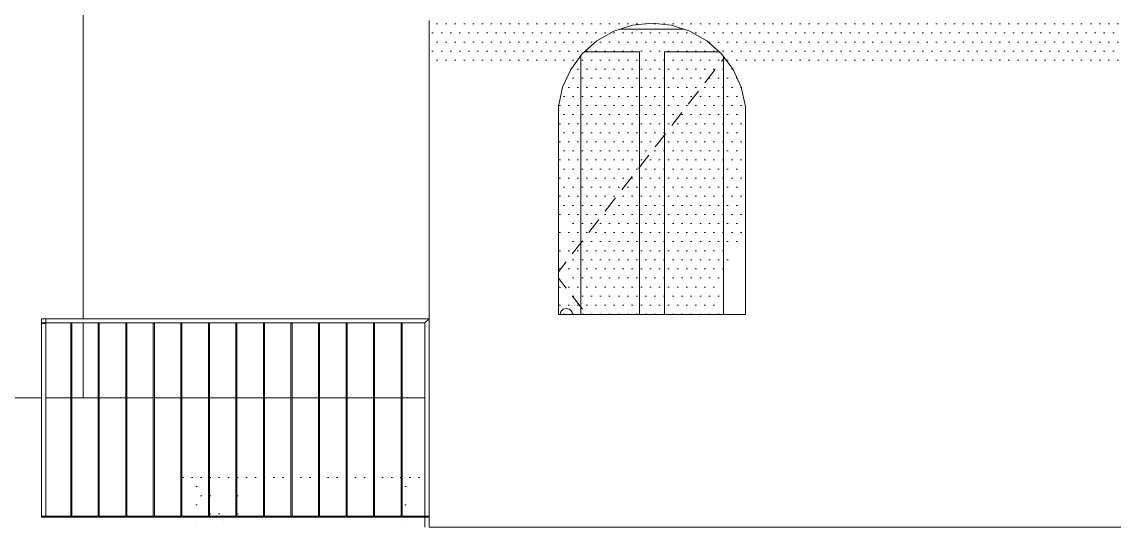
# Model space of a CAD drawing. Header units: metres. Extents: x -111189 to -108577, y -72951 to -72647.
# Drawn here: x -108754.95 to -108749.71, y -72941.96 to -72939.56 of the extents above; entities that cross this region are included whole.
import ezdxf

# ---------------------------------------------------------------- set-up
doc = ezdxf.new("R2010")
doc.units = ezdxf.units.M
doc.header["$MEASUREMENT"] = 0
for name, color, linetype in [('05 - PAREDES..35', 7, 'Continuous'), ('06 - ESCADAS _ GUARDAS', 7, 'Continuous'), ('06 - FORRA', 7, 'Continuous')]:
    doc.layers.add(name, color=color, linetype=linetype)
pattern_1 = [(360, (-108919.279413, -72941.96242), (0.021783658, 0.043567315), [0, -0.043567315])]

# ---------------------------------------------------------------- blocks, each defined once
blk = doc.blocks.new('Corte Elem_2104_1', base_point=(-108919.2794, -72941.9624))
at = {"layer": '05 - PAREDES..35', "linetype": 'Continuous', "lineweight": 13}
h = blk.add_hatch(dxfattribs=at)
h.set_pattern_fill('DOTS_0001', color=251, style=0, pattern_type=2)
h.set_pattern_definition(pattern_1)
h.paths.add_polyline_path([(-108754.6544, -72938.9624), (-108754.6594, -72938.9624), (-108754.6594, -72940.9824), (-108754.6544, -72940.9824)])
h = blk.add_hatch(dxfattribs=at)
h.set_pattern_fill('DOTS_0001', color=251, style=0, pattern_type=2)
h.set_pattern_definition(pattern_1)
h.paths.add_polyline_path([(-108754.6544, -72941.0024), (-108754.6594, -72941.0024), (-108754.6594, -72941.3624), (-108754.6544, -72941.3624)])
blk = doc.blocks.new('Corte Elem_2114_1', base_point=(-108919.2794, -72941.9624))
at = {"layer": '05 - PAREDES..35', "linetype": 'Continuous', "lineweight": 13}
h = blk.add_hatch(dxfattribs=at)
h.set_pattern_fill('DOTS_0001', color=251, style=0, pattern_type=2)
h.set_pattern_definition(pattern_1)
h.paths.add_polyline_path([(-108752.0235, -72939.5722), (-108752.0864, -72939.5924), (-108751.774, -72939.5924), (-108751.8369, -72939.5722), (-108751.9302, -72939.5624)])
h = blk.add_hatch(dxfattribs=at)
h.set_pattern_fill('DOTS_0001', color=251, style=0, pattern_type=2)
h.set_pattern_definition(pattern_1)
h.paths.add_polyline_path([(-108752.2537, -72939.7004), (-108751.9894, -72939.7004), (-108751.8694, -72939.7004), (-108751.6068, -72939.7004), (-108751.6661, -72939.6475), (-108751.7476, -72939.6009), (-108751.774, -72939.5924), (-108752.0864, -72939.5924), (-108752.1128, -72939.6009), (-108752.1943, -72939.6475)])
h = blk.add_hatch(dxfattribs=at)
h.set_pattern_fill('DOTS_0001', color=251, style=0, pattern_type=2)
h.set_pattern_definition(pattern_1)
h.paths.add_polyline_path([(-108752.3589, -72939.8708), (-108752.3794, -72939.9624), (-108752.3794, -72940.9624), (-108752.3713, -72940.9624), (-108752.37, -72940.9577), (-108752.37, -72940.3902), (-108752.3661, -72940.41), (-108752.3536, -72940.4886), (-108752.3445, -72940.5659), (-108752.339, -72940.641), (-108752.3372, -72940.713), (-108752.3372, -72940.9336), (-108752.3264, -72940.9365), (-108752.3154, -72940.9474), (-108752.3114, -72940.9624), (-108752.2714, -72940.9624), (-108752.2714, -72939.7195), (-108752.32, -72939.7855)])
h = blk.add_hatch(dxfattribs=at)
h.set_pattern_fill('DOTS_0001', color=251, style=0, pattern_type=2)
h.set_pattern_definition(pattern_1)
h.paths.add_polyline_path([(-108752.2643, -72939.7099), (-108752.2714, -72939.7195), (-108752.2714, -72940.9624), (-108751.9894, -72940.9624), (-108751.9894, -72939.7004), (-108752.2537, -72939.7004)])
h = blk.add_hatch(dxfattribs=at)
h.set_pattern_fill('DOTS_0001', color=251, style=0, pattern_type=2)
h.set_pattern_definition(pattern_1)
h.paths.add_polyline_path([(-108751.8694, -72939.7004), (-108751.9894, -72939.7004), (-108751.9894, -72940.9624), (-108751.8694, -72940.9624)])
h = blk.add_hatch(dxfattribs=at)
h.set_pattern_fill('DOTS_0001', color=251, style=0, pattern_type=2)
h.set_pattern_definition(pattern_1)
h.paths.add_polyline_path([(-108751.6068, -72939.7004), (-108751.8694, -72939.7004), (-108751.8694, -72940.9624), (-108751.596, -72940.9624), (-108751.596, -72940.8268), (-108751.5874, -72940.7883), (-108751.5874, -72939.7217), (-108751.5961, -72939.7099)])
h = blk.add_hatch(dxfattribs=at)
h.set_pattern_fill('DOTS_0001', color=251, style=0, pattern_type=2)
h.set_pattern_definition(pattern_1)
h.paths.add_polyline_path([(-108751.5874, -72939.7217), (-108751.5874, -72940.7622), (-108751.5802, -72940.7301), (-108751.5413, -72940.6447), (-108751.5174, -72940.6122), (-108751.481, -72940.6122), (-108751.481, -72939.9624), (-108751.5015, -72939.8708), (-108751.5404, -72939.7855)])
h = blk.add_hatch(dxfattribs=at)
h.set_pattern_fill('DOTS_0001', color=251, style=0, pattern_type=2)
h.set_pattern_definition(pattern_1)
h.paths.add_polyline_path([(-108752.3572, -72940.9533), (-108752.3641, -72940.9493), (-108752.3654, -72940.9624), (-108752.3597, -72940.9624)])
h = blk.add_hatch(dxfattribs=at)
h.set_pattern_fill('DOTS_0001', color=251, style=0, pattern_type=2)
h.set_pattern_definition(pattern_1)
h.paths.add_polyline_path([(-108752.3635, -72940.9472), (-108752.3641, -72940.9493), (-108752.3572, -72940.9533), (-108752.3505, -72940.9466), (-108752.355, -72940.9387)])
h = blk.add_hatch(dxfattribs=at)
h.set_pattern_fill('DOTS_0001', color=251, style=0, pattern_type=2)
h.set_pattern_definition(pattern_1)
h.paths.add_polyline_path([(-108752.3568, -72940.9369), (-108752.3635, -72940.9472), (-108752.355, -72940.9387), (-108752.3563, -72940.9365)])
h = blk.add_hatch(dxfattribs=at)
h.set_pattern_fill('DOTS_0001', color=251, style=0, pattern_type=2)
h.set_pattern_definition(pattern_1)
h.paths.add_polyline_path([(-108752.3463, -72940.9624), (-108752.3456, -72940.96), (-108752.3572, -72940.9533), (-108752.3597, -72940.9624)])
h = blk.add_hatch(dxfattribs=at)
h.set_pattern_fill('DOTS_0001', color=251, style=0, pattern_type=2)
h.set_pattern_definition(pattern_1)
h.paths.add_polyline_path([(-108752.3456, -72940.96), (-108752.3438, -72940.9581), (-108752.3505, -72940.9466), (-108752.3572, -72940.9533)])
h = blk.add_hatch(dxfattribs=at)
h.set_pattern_fill('DOTS_0001', color=251, style=0, pattern_type=2)
h.set_pattern_definition(pattern_1)
h.paths.add_polyline_path([(-108752.355, -72940.9387), (-108752.3414, -72940.9351), (-108752.3414, -72940.9325), (-108752.3563, -72940.9365)])
h = blk.add_hatch(dxfattribs=at)
h.set_pattern_fill('DOTS_0001', color=251, style=0, pattern_type=2)
h.set_pattern_definition(pattern_1)
h.paths.add_polyline_path([(-108752.3505, -72940.9466), (-108752.3414, -72940.9441), (-108752.3414, -72940.9351), (-108752.355, -72940.9387)])
h = blk.add_hatch(dxfattribs=at)
h.set_pattern_fill('DOTS_0001', color=251, style=0, pattern_type=2)
h.set_pattern_definition(pattern_1)
h.paths.add_polyline_path([(-108752.3438, -72940.9581), (-108752.3414, -72940.9575), (-108752.3414, -72940.9441), (-108752.3505, -72940.9466)])
h = blk.add_hatch(dxfattribs=at)
h.set_pattern_fill('DOTS_0001', color=251, style=0, pattern_type=2)
h.set_pattern_definition(pattern_1)
h.paths.add_polyline_path([(-108752.3414, -72940.9351), (-108752.3277, -72940.9387), (-108752.3264, -72940.9365), (-108752.3414, -72940.9325)])
h = blk.add_hatch(dxfattribs=at)
h.set_pattern_fill('DOTS_0001', color=251, style=0, pattern_type=2)
h.set_pattern_definition(pattern_1)
h.paths.add_polyline_path([(-108752.3414, -72940.9441), (-108752.3322, -72940.9466), (-108752.3277, -72940.9387), (-108752.3414, -72940.9351)])
h = blk.add_hatch(dxfattribs=at)
h.set_pattern_fill('DOTS_0001', color=251, style=0, pattern_type=2)
h.set_pattern_definition(pattern_1)
h.paths.add_polyline_path([(-108752.3414, -72940.9575), (-108752.3389, -72940.9581), (-108752.3322, -72940.9466), (-108752.3414, -72940.9441)])
h = blk.add_hatch(dxfattribs=at)
h.set_pattern_fill('DOTS_0001', color=251, style=0, pattern_type=2)
h.set_pattern_definition(pattern_1)
h.paths.add_polyline_path([(-108752.3389, -72940.9581), (-108752.3371, -72940.96), (-108752.3255, -72940.9533), (-108752.3322, -72940.9466)])
h = blk.add_hatch(dxfattribs=at)
h.set_pattern_fill('DOTS_0001', color=251, style=0, pattern_type=2)
h.set_pattern_definition(pattern_1)
h.paths.add_polyline_path([(-108752.3371, -72940.96), (-108752.3364, -72940.9624), (-108752.3231, -72940.9624), (-108752.3255, -72940.9533)])
h = blk.add_hatch(dxfattribs=at)
h.set_pattern_fill('DOTS_0001', color=251, style=0, pattern_type=2)
h.set_pattern_definition(pattern_1)
h.paths.add_polyline_path([(-108752.3322, -72940.9466), (-108752.3255, -72940.9533), (-108752.3177, -72940.9487), (-108752.3277, -72940.9387)])
h = blk.add_hatch(dxfattribs=at)
h.set_pattern_fill('DOTS_0001', color=251, style=0, pattern_type=2)
h.set_pattern_definition(pattern_1)
h.paths.add_polyline_path([(-108752.3277, -72940.9387), (-108752.3177, -72940.9487), (-108752.3154, -72940.9474), (-108752.3264, -72940.9365)])
h = blk.add_hatch(dxfattribs=at)
h.set_pattern_fill('DOTS_0001', color=251, style=0, pattern_type=2)
h.set_pattern_definition(pattern_1)
h.paths.add_polyline_path([(-108752.3255, -72940.9533), (-108752.3231, -72940.9624), (-108752.314, -72940.9624), (-108752.3177, -72940.9487)])
h = blk.add_hatch(dxfattribs=at)
h.set_pattern_fill('DOTS_0001', color=251, style=0, pattern_type=2)
h.set_pattern_definition(pattern_1)
h.paths.add_polyline_path([(-108752.3177, -72940.9487), (-108752.314, -72940.9624), (-108752.3114, -72940.9624), (-108752.3154, -72940.9474)])
h = blk.add_hatch(dxfattribs=at)
h.set_pattern_fill('DOTS_0001', color=251, style=0, pattern_type=2)
h.set_pattern_definition(pattern_1)
h.paths.add_polyline_path([(-108752.3456, -72940.96), (-108752.3463, -72940.9624), (-108752.3364, -72940.9624), (-108752.3371, -72940.96), (-108752.3389, -72940.9581), (-108752.3414, -72940.9575), (-108752.3438, -72940.9581)])
at = {"layer": '05 - PAREDES..35', "color": 7, "linetype": 'Continuous', "lineweight": 13}
for p, q in [((-108752.0864, -72939.5924), (-108751.774, -72939.5924)), ((-108752.2714, -72939.7195), (-108752.2714, -72940.9624)), ((-108751.9894, -72939.7004), (-108752.2537, -72939.7004)), ((-108751.9894, -72940.9624), (-108751.9894, -72939.7004)), ((-108751.8694, -72939.7004), (-108751.8694, -72940.9624)), ((-108751.6068, -72939.7004), (-108751.8694, -72939.7004)), ((-108751.5823, -72939.7286), (-108751.5961, -72939.7463)), ((-108751.5874, -72940.9624), (-108751.5874, -72939.7217)), ((-108751.6267, -72939.7858), (-108751.6758, -72939.8491)), ((-108751.7064, -72939.8886), (-108751.7555, -72939.9518)), ((-108751.7861, -72939.9913), (-108751.8352, -72940.0545)), ((-108751.8658, -72940.094), (-108751.9148, -72940.1572)), ((-108751.9455, -72940.1967), (-108751.9945, -72940.2599)), ((-108752.0252, -72940.2994), (-108752.0742, -72940.3626)), ((-108752.1049, -72940.4021), (-108752.1539, -72940.4653)), ((-108752.1846, -72940.5048), (-108752.2336, -72940.568)), ((-108752.2642, -72940.6076), (-108752.3133, -72940.6708)), ((-108752.3423, -72940.7082), (-108752.3794, -72940.756)), ((-108752.3423, -72940.8346), (-108752.3794, -72940.7869)), ((-108752.2642, -72940.9353), (-108752.3133, -72940.8721)), ((-108752.3673, -72940.9474), (-108752.3713, -72940.9624)), ((-108752.3563, -72940.9365), (-108752.3673, -72940.9474)), ((-108752.3414, -72940.9325), (-108752.3563, -72940.9365)), ((-108752.3264, -72940.9365), (-108752.3414, -72940.9325)), ((-108752.3154, -72940.9474), (-108752.3264, -72940.9365)), ((-108752.3114, -72940.9624), (-108752.3154, -72940.9474))]:
    blk.add_line(p, q, dxfattribs=at)
blk = doc.blocks.new('Corte Elem_2137_1', base_point=(-108919.2794, -72941.9624))
at = {"layer": '06 - FORRA', "linetype": 'Continuous', "lineweight": 13}
h = blk.add_hatch(dxfattribs=at)
h.set_pattern_fill('DOTS_0001', color=251, style=0, pattern_type=2)
h.set_pattern_definition(pattern_1)
h.paths.add_polyline_path([(-108754.8594, -72941.3624), (-108755.0494, -72941.3624), (-108755.0491, -72941.3627), (-108754.8594, -72941.3627)])
h = blk.add_hatch(dxfattribs=at)
h.set_pattern_fill('DOTS_0001', color=251, style=0, pattern_type=2)
h.set_pattern_definition(pattern_1)
h.paths.add_polyline_path([(-108754.7197, -72941.3624), (-108754.8394, -72941.3624), (-108754.8394, -72941.3627), (-108754.7197, -72941.3627)])
h = blk.add_hatch(dxfattribs=at)
h.set_pattern_fill('DOTS_0001', color=251, style=0, pattern_type=2)
h.set_pattern_definition(pattern_1)
h.paths.add_polyline_path([(-108754.7147, -72941.3624), (-108754.7147, -72941.3627), (-108754.6591, -72941.3627), (-108754.6591, -72941.3624)])
h = blk.add_hatch(dxfattribs=at)
h.set_pattern_fill('DOTS_0001', color=251, style=0, pattern_type=2)
h.set_pattern_definition(pattern_1)
h.paths.add_polyline_path([(-108754.1912, -72941.7182), (-108754.1926, -72941.7182), (-108754.1926, -72941.7382), (-108754.1912, -72941.7397)])
h = blk.add_hatch(dxfattribs=at)
h.set_pattern_fill('DOTS_0001', color=251, style=0, pattern_type=2)
h.set_pattern_definition(pattern_1)
h.paths.add_polyline_path([(-108754.059, -72941.7182), (-108754.1862, -72941.7182), (-108754.1862, -72941.7452), (-108754.1218, -72941.8162), (-108754.1241, -72941.8162), (-108754.1241, -72941.9299), (-108754.1018, -72941.9299), (-108754.1018, -72941.8383), (-108754.059, -72941.8855), (-108754.059, -72941.8434), (-108754.1451, -72941.7485), (-108754.059, -72941.7485)])
h = blk.add_hatch(dxfattribs=at)
h.set_pattern_fill('DOTS_0001', color=251, style=0, pattern_type=2)
h.set_pattern_definition(pattern_1)
h.paths.add_polyline_path([(-108754.054, -72941.9299), (-108754.0368, -72941.9299), (-108754.0368, -72941.91), (-108754.0188, -72941.9299), (-108753.9806, -72941.9299), (-108754.0386, -72941.866), (-108754.0386, -72941.751), (-108754.0408, -72941.7485), (-108753.9269, -72941.7485), (-108753.9269, -72941.7182), (-108754.054, -72941.7182), (-108754.054, -72941.7485), (-108754.0529, -72941.7485), (-108754.0529, -72941.8502), (-108754.054, -72941.849)])
h = blk.add_hatch(dxfattribs=at)
h.set_pattern_fill('DOTS_0001', color=251, style=0, pattern_type=2)
h.set_pattern_definition(pattern_1)
h.paths.add_polyline_path([(-108753.9219, -72941.7182), (-108753.9219, -72941.7485), (-108753.9208, -72941.7485), (-108753.9208, -72941.9299), (-108753.9064, -72941.9299), (-108753.9064, -72941.751), (-108753.9087, -72941.7485), (-108753.7947, -72941.7485), (-108753.7947, -72941.7182)])
h = blk.add_hatch(dxfattribs=at)
h.set_pattern_fill('DOTS_0001', color=251, style=0, pattern_type=2)
h.set_pattern_definition(pattern_1)
h.paths.add_polyline_path([(-108753.7897, -72941.7485), (-108753.7886, -72941.7485), (-108753.7886, -72941.9299), (-108753.7743, -72941.9299), (-108753.7743, -72941.751), (-108753.7766, -72941.7485), (-108753.6626, -72941.7485), (-108753.6626, -72941.7182), (-108753.7897, -72941.7182)])
h = blk.add_hatch(dxfattribs=at)
h.set_pattern_fill('DOTS_0001', color=251, style=0, pattern_type=2)
h.set_pattern_definition(pattern_1)
h.paths.add_polyline_path([(-108753.6576, -72941.7485), (-108753.6565, -72941.7485), (-108753.6565, -72941.9299), (-108753.6422, -72941.9299), (-108753.6422, -72941.751), (-108753.6444, -72941.7485), (-108753.5304, -72941.7485), (-108753.5304, -72941.7182), (-108753.6576, -72941.7182)])
h = blk.add_hatch(dxfattribs=at)
h.set_pattern_fill('DOTS_0001', color=251, style=0, pattern_type=2)
h.set_pattern_definition(pattern_1)
h.paths.add_polyline_path([(-108753.5254, -72941.7182), (-108753.5254, -72941.7485), (-108753.5243, -72941.7485), (-108753.5243, -72941.9299), (-108753.51, -72941.9299), (-108753.51, -72941.751), (-108753.5123, -72941.7485), (-108753.3983, -72941.7485), (-108753.3983, -72941.7182)])
h = blk.add_hatch(dxfattribs=at)
h.set_pattern_fill('DOTS_0001', color=251, style=0, pattern_type=2)
h.set_pattern_definition(pattern_1)
h.paths.add_polyline_path([(-108753.2662, -72941.7182), (-108753.3933, -72941.7182), (-108753.3933, -72941.7485), (-108753.3922, -72941.7485), (-108753.3922, -72941.9299), (-108753.3779, -72941.9299), (-108753.3779, -72941.751), (-108753.3801, -72941.7485), (-108753.2662, -72941.7485)])
h = blk.add_hatch(dxfattribs=at)
h.set_pattern_fill('DOTS_0001', color=251, style=0, pattern_type=2)
h.set_pattern_definition(pattern_1)
h.paths.add_polyline_path([(-108753.134, -72941.7182), (-108753.2612, -72941.7182), (-108753.2612, -72941.7485), (-108753.2601, -72941.7485), (-108753.2601, -72941.9299), (-108753.2457, -72941.9299), (-108753.2457, -72941.751), (-108753.248, -72941.7485), (-108753.134, -72941.7485)])
h = blk.add_hatch(dxfattribs=at)
h.set_pattern_fill('DOTS_0001', color=251, style=0, pattern_type=2)
h.set_pattern_definition(pattern_1)
h.paths.add_polyline_path([(-108753.129, -72941.7485), (-108753.1279, -72941.7485), (-108753.1279, -72941.9299), (-108753.1136, -72941.9299), (-108753.1136, -72941.751), (-108753.1158, -72941.7485), (-108753.0194, -72941.7485), (-108753.0194, -72941.7182), (-108753.129, -72941.7182)])
h = blk.add_hatch(dxfattribs=at)
h.set_pattern_fill('DOTS_0001', color=251, style=0, pattern_type=2)
h.set_pattern_definition(pattern_1)
h.paths.add_polyline_path([(-108754.0592, -72941.9299), (-108754.059, -72941.9299), (-108754.059, -72941.8879), (-108754.0592, -72941.8879)])
h = blk.add_hatch(dxfattribs=at)
h.set_pattern_fill('DOTS_0001', color=251, style=0, pattern_type=2)
h.set_pattern_definition(pattern_1)
h.paths.add_polyline_path([(-108754.1241, -72941.9349), (-108754.1241, -72941.9824), (-108754.1018, -72941.9824), (-108754.1018, -72941.9349)])
h = blk.add_hatch(dxfattribs=at)
h.set_pattern_fill('DOTS_0001', color=251, style=0, pattern_type=2)
h.set_pattern_definition(pattern_1)
h.paths.add_polyline_path([(-108754.0592, -72941.9349), (-108754.0592, -72941.9824), (-108754.0368, -72941.9824), (-108754.0368, -72941.9349)])
h = blk.add_hatch(dxfattribs=at)
h.set_pattern_fill('DOTS_0001', color=251, style=0, pattern_type=2)
h.set_pattern_definition(pattern_1)
h.paths.add_polyline_path([(-108753.9761, -72941.9349), (-108754.0142, -72941.9349), (-108753.9919, -72941.9595), (-108753.9942, -72941.9595), (-108753.9942, -72941.9824), (-108753.9719, -72941.9824), (-108753.9719, -72941.9817), (-108753.9712, -72941.9824), (-108753.9331, -72941.9824)])
h = blk.add_hatch(dxfattribs=at)
h.set_pattern_fill('DOTS_0001', color=251, style=0, pattern_type=2)
h.set_pattern_definition(pattern_1)
h.paths.add_polyline_path([(-108753.9064, -72941.9349), (-108753.9208, -72941.9349), (-108753.9208, -72941.9824), (-108753.9064, -72941.9824)])
h = blk.add_hatch(dxfattribs=at)
h.set_pattern_fill('DOTS_0001', color=251, style=0, pattern_type=2)
h.set_pattern_definition(pattern_1)
h.paths.add_polyline_path([(-108753.7886, -72941.9349), (-108753.7886, -72941.9824), (-108753.7743, -72941.9824), (-108753.7743, -72941.9349)])
h = blk.add_hatch(dxfattribs=at)
h.set_pattern_fill('DOTS_0001', color=251, style=0, pattern_type=2)
h.set_pattern_definition(pattern_1)
h.paths.add_polyline_path([(-108753.6422, -72941.9349), (-108753.6565, -72941.9349), (-108753.6565, -72941.9824), (-108753.6422, -72941.9824)])
h = blk.add_hatch(dxfattribs=at)
h.set_pattern_fill('DOTS_0001', color=251, style=0, pattern_type=2)
h.set_pattern_definition(pattern_1)
h.paths.add_polyline_path([(-108753.5243, -72941.9349), (-108753.5243, -72941.9824), (-108753.51, -72941.9824), (-108753.51, -72941.9349)])
h = blk.add_hatch(dxfattribs=at)
h.set_pattern_fill('DOTS_0001', color=251, style=0, pattern_type=2)
h.set_pattern_definition(pattern_1)
h.paths.add_polyline_path([(-108753.3922, -72941.9824), (-108753.3779, -72941.9824), (-108753.3779, -72941.9349), (-108753.3922, -72941.9349)])
h = blk.add_hatch(dxfattribs=at)
h.set_pattern_fill('DOTS_0001', color=251, style=0, pattern_type=2)
h.set_pattern_definition(pattern_1)
h.paths.add_polyline_path([(-108753.2601, -72941.9349), (-108753.2601, -72941.9824), (-108753.2457, -72941.9824), (-108753.2457, -72941.9349)])
h = blk.add_hatch(dxfattribs=at)
h.set_pattern_fill('DOTS_0001', color=251, style=0, pattern_type=2)
h.set_pattern_definition(pattern_1)
h.paths.add_polyline_path([(-108753.1279, -72941.9349), (-108753.1279, -72941.9824), (-108753.1136, -72941.9824), (-108753.1136, -72941.9349)])
at = {"layer": '06 - FORRA', "color": 7, "linetype": 'Continuous', "lineweight": 13}
for p, q in [((-108755.0594, -72941.3624), (-108755.0494, -72941.3624)), ((-108755.0594, -72941.3624), (-108755.0594, -72942.4936)), ((-108754.6594, -72941.3624), (-108754.5876, -72941.3624)), ((-108754.5826, -72941.3624), (-108754.4554, -72941.3624)), ((-108754.4504, -72941.3624), (-108754.3233, -72941.3624)), ((-108754.3183, -72941.3624), (-108754.1912, -72941.3624)), ((-108754.1862, -72941.3624), (-108754.059, -72941.3624)), ((-108754.054, -72941.3624), (-108753.9269, -72941.3624)), ((-108753.9219, -72941.3624), (-108753.7947, -72941.3624)), ((-108753.7897, -72941.3624), (-108753.6626, -72941.3624)), ((-108753.6576, -72941.3624), (-108753.5304, -72941.3624)), ((-108753.5254, -72941.3624), (-108753.3983, -72941.3624)), ((-108753.3933, -72941.3624), (-108753.2662, -72941.3624)), ((-108753.2612, -72941.3624), (-108753.134, -72941.3624)), ((-108753.129, -72941.3624), (-108753.0194, -72941.3624))]:
    blk.add_line(p, q, dxfattribs=at)
blk = doc.blocks.new('Corte Elem_2139_1', base_point=(-108919.2794, -72941.9624))
at = {"layer": '05 - PAREDES..35', "linetype": 'Continuous', "lineweight": 13}
h = blk.add_hatch(dxfattribs=at)
h.set_pattern_fill('DOTS_0001', color=251, style=0, pattern_type=2)
h.set_pattern_definition(pattern_1)
h.paths.add_polyline_path([(-108752.9994, -72939.5505), (-108752.9994, -72939.6973), (-108752.996, -72939.6973), (-108752.9747, -72939.753), (-108752.2961, -72939.753), (-108752.2643, -72939.7099), (-108752.1943, -72939.6475), (-108752.1128, -72939.6009), (-108752.0235, -72939.5722), (-108751.9302, -72939.5624), (-108751.8369, -72939.5722), (-108751.7476, -72939.6009), (-108751.6661, -72939.6475), (-108751.5961, -72939.7099), (-108751.5643, -72939.753), (-108749.4994, -72939.753), (-108749.4994, -72939.5505)])
at = {"layer": '05 - PAREDES..35', "color": 7, "linetype": 'Continuous', "lineweight": 13}
for p, q in [((-108752.9994, -72941.9824), (-108752.9994, -72939.5505)), ((-108749.4994, -72941.9824), (-108749.4994, -72939.5505)), ((-108749.4994, -72941.9824), (-108752.9994, -72941.9824))]:
    blk.add_line(p, q, dxfattribs=at)
blk = doc.blocks.new('Corte Elem_2142_1', base_point=(-108919.2794, -72941.9624))
at = {"layer": '05 - PAREDES..35', "color": 7, "linetype": 'Continuous', "lineweight": 13}
for p, q in [((-108752.1128, -72939.6009), (-108752.0235, -72939.5722)), ((-108752.0235, -72939.5722), (-108751.9302, -72939.5624)), ((-108751.9302, -72939.5624), (-108751.8369, -72939.5722)), ((-108751.8369, -72939.5722), (-108751.7476, -72939.6009)), ((-108752.1943, -72939.6475), (-108752.1128, -72939.6009)), ((-108751.7476, -72939.6009), (-108751.6661, -72939.6475)), ((-108752.2643, -72939.7099), (-108752.1943, -72939.6475)), ((-108751.6661, -72939.6475), (-108751.5961, -72939.7099)), ((-108752.32, -72939.7855), (-108752.2643, -72939.7099)), ((-108751.5961, -72939.7099), (-108751.5404, -72939.7855)), ((-108752.3589, -72939.8708), (-108752.32, -72939.7855)), ((-108751.5404, -72939.7855), (-108751.5015, -72939.8708)), ((-108752.3794, -72939.9624), (-108752.3589, -72939.8708)), ((-108751.5015, -72939.8708), (-108751.481, -72939.9624)), ((-108752.3794, -72940.9624), (-108752.3794, -72939.9624)), ((-108751.481, -72939.9624), (-108751.481, -72940.9624)), ((-108751.481, -72940.9624), (-108752.3794, -72940.9624))]:
    blk.add_line(p, q, dxfattribs=at)
blk = doc.blocks.new('Corte Elem_2143_1', base_point=(-108919.2794, -72941.9624))
at = {"layer": '06 - ESCADAS _ GUARDAS', "linetype": 'Continuous', "lineweight": 13}
h = blk.add_hatch(dxfattribs=at)
h.set_pattern_fill('DOTS_0001', color=251, style=0, pattern_type=2)
h.set_pattern_definition(pattern_1)
h.paths.add_polyline_path([(-108752.9994, -72941.9299), (-108753.0194, -72941.9299), (-108753.0194, -72941.9349), (-108752.9994, -72941.9349)])
at = {"layer": '06 - ESCADAS _ GUARDAS', "color": 7, "linetype": 'Continuous', "lineweight": 13}
for p, q in [((-108753.0194, -72941.0024), (-108753.0194, -72941.9299)), ((-108753.0194, -72941.9299), (-108753.0194, -72941.9349)), ((-108753.0194, -72941.9349), (-108753.0194, -72941.9824))]:
    blk.add_line(p, q, dxfattribs=at)
blk = doc.blocks.new('Corte Elem_2144_1', base_point=(-108919.2794, -72941.9624))
at = {"layer": '06 - ESCADAS _ GUARDAS', "linetype": 'Continuous', "lineweight": 13}
h = blk.add_hatch(dxfattribs=at)
h.set_pattern_fill('DOTS_0001', color=251, style=0, pattern_type=2)
h.set_pattern_definition(pattern_1)
h.paths.add_polyline_path([(-108754.8394, -72940.9824), (-108754.8394, -72941.0024), (-108754.8212, -72941.0024)])
at = {"layer": '06 - ESCADAS _ GUARDAS', "color": 7, "linetype": 'Continuous', "lineweight": 13}
for p, q in [((-108752.9994, -72940.9824), (-108754.8394, -72940.9824)), ((-108753.0194, -72941.0024), (-108754.8394, -72941.0024)), ((-108753.0194, -72941.0024), (-108752.9994, -72940.9824))]:
    blk.add_line(p, q, dxfattribs=at)
blk = doc.blocks.new('Corte Elem_2145_1', base_point=(-108919.2794, -72941.9624))
at = {"layer": '06 - ESCADAS _ GUARDAS', "linetype": 'Continuous', "lineweight": 13}
h = blk.add_hatch(dxfattribs=at)
h.set_pattern_fill('DOTS_0001', color=251, style=0, pattern_type=2)
h.set_pattern_definition(pattern_1)
h.paths.add_polyline_path([(-108754.8394, -72941.9299), (-108754.8394, -72941.9349), (-108754.8348, -72941.9349)])
h = blk.add_hatch(dxfattribs=at)
h.set_pattern_fill('DOTS_0001', color=251, style=0, pattern_type=2)
h.set_pattern_definition(pattern_1)
h.paths.add_polyline_path([(-108754.8002, -72941.9349), (-108754.7779, -72941.9349), (-108754.7779, -72941.9299), (-108754.8002, -72941.9299)])
h = blk.add_hatch(dxfattribs=at)
h.set_pattern_fill('DOTS_0001', color=251, style=0, pattern_type=2)
h.set_pattern_definition(pattern_1)
h.paths.add_polyline_path([(-108754.7353, -72941.9299), (-108754.7353, -72941.9349), (-108754.713, -72941.9349), (-108754.713, -72941.9299), (-108754.7147, -72941.9299), (-108754.7147, -72941.9324), (-108754.7197, -72941.9324), (-108754.7197, -72941.9299)])
h = blk.add_hatch(dxfattribs=at)
h.set_pattern_fill('DOTS_0001', color=251, style=0, pattern_type=2)
h.set_pattern_definition(pattern_1)
h.paths.add_polyline_path([(-108754.6703, -72941.9349), (-108754.648, -72941.9349), (-108754.648, -72941.9299), (-108754.6703, -72941.9299)])
h = blk.add_hatch(dxfattribs=at)
h.set_pattern_fill('DOTS_0001', color=251, style=0, pattern_type=2)
h.set_pattern_definition(pattern_1)
h.paths.add_polyline_path([(-108754.6054, -72941.9299), (-108754.6054, -72941.9349), (-108754.5831, -72941.9349), (-108754.5831, -72941.9324), (-108754.5876, -72941.9324), (-108754.5876, -72941.9299)])
h = blk.add_hatch(dxfattribs=at)
h.set_pattern_fill('DOTS_0001', color=251, style=0, pattern_type=2)
h.set_pattern_definition(pattern_1)
h.paths.add_polyline_path([(-108754.5181, -72941.9299), (-108754.5404, -72941.9299), (-108754.5404, -72941.9349), (-108754.5181, -72941.9349)])
h = blk.add_hatch(dxfattribs=at)
h.set_pattern_fill('DOTS_0001', color=251, style=0, pattern_type=2)
h.set_pattern_definition(pattern_1)
h.paths.add_polyline_path([(-108754.4554, -72941.9299), (-108754.4755, -72941.9299), (-108754.4755, -72941.9349), (-108754.4532, -72941.9349), (-108754.4532, -72941.9324), (-108754.4554, -72941.9324)])
h = blk.add_hatch(dxfattribs=at)
h.set_pattern_fill('DOTS_0001', color=251, style=0, pattern_type=2)
h.set_pattern_definition(pattern_1)
h.paths.add_polyline_path([(-108754.3882, -72941.9299), (-108754.4105, -72941.9299), (-108754.4105, -72941.9349), (-108754.3882, -72941.9349)])
h = blk.add_hatch(dxfattribs=at)
h.set_pattern_fill('DOTS_0001', color=251, style=0, pattern_type=2)
h.set_pattern_definition(pattern_1)
h.paths.add_polyline_path([(-108754.3456, -72941.9349), (-108754.3233, -72941.9349), (-108754.3233, -72941.9324), (-108754.3233, -72941.9324), (-108754.3233, -72941.9299), (-108754.3456, -72941.9299)])
h = blk.add_hatch(dxfattribs=at)
h.set_pattern_fill('DOTS_0001', color=251, style=0, pattern_type=2)
h.set_pattern_definition(pattern_1)
h.paths.add_polyline_path([(-108754.2806, -72941.9349), (-108754.2583, -72941.9349), (-108754.2583, -72941.9299), (-108754.2806, -72941.9299)])
h = blk.add_hatch(dxfattribs=at)
h.set_pattern_fill('DOTS_0001', color=251, style=0, pattern_type=2)
h.set_pattern_definition(pattern_1)
h.paths.add_polyline_path([(-108754.2157, -72941.9299), (-108754.2157, -72941.9349), (-108754.1934, -72941.9349), (-108754.1934, -72941.9299)])
h = blk.add_hatch(dxfattribs=at)
h.set_pattern_fill('DOTS_0001', color=251, style=0, pattern_type=2)
h.set_pattern_definition(pattern_1)
h.paths.add_polyline_path([(-108754.1507, -72941.9299), (-108754.1507, -72941.9349), (-108754.1284, -72941.9349), (-108754.1284, -72941.9299)])
h = blk.add_hatch(dxfattribs=at)
h.set_pattern_fill('DOTS_0001', color=251, style=0, pattern_type=2)
h.set_pattern_definition(pattern_1)
h.paths.add_polyline_path([(-108754.0858, -72941.9299), (-108754.0858, -72941.9349), (-108754.0634, -72941.9349), (-108754.0634, -72941.9299)])
h = blk.add_hatch(dxfattribs=at)
h.set_pattern_fill('DOTS_0001', color=251, style=0, pattern_type=2)
h.set_pattern_definition(pattern_1)
h.paths.add_polyline_path([(-108754.0186, -72941.9301), (-108754.0208, -72941.9301), (-108754.0208, -72941.9349), (-108753.9761, -72941.9349), (-108753.9806, -72941.9299), (-108754.0188, -72941.9299)])
at = {"layer": '06 - ESCADAS _ GUARDAS', "color": 7, "linetype": 'Continuous', "lineweight": 13}
for p, q in [((-108754.7197, -72941.9299), (-108754.8394, -72941.9299)), ((-108753.0194, -72941.9349), (-108754.8394, -72941.9349)), ((-108754.7147, -72941.9299), (-108754.7197, -72941.9299)), ((-108754.5876, -72941.9299), (-108754.7147, -72941.9299)), ((-108754.5826, -72941.9299), (-108754.5876, -72941.9299)), ((-108754.4554, -72941.9299), (-108754.5826, -72941.9299)), ((-108754.4504, -72941.9299), (-108754.4554, -72941.9299)), ((-108754.3233, -72941.9299), (-108754.4504, -72941.9299)), ((-108754.3183, -72941.9299), (-108754.3233, -72941.9299)), ((-108754.1912, -72941.9299), (-108754.3183, -72941.9299)), ((-108754.1862, -72941.9299), (-108754.1912, -72941.9299)), ((-108754.059, -72941.9299), (-108754.1862, -72941.9299)), ((-108754.054, -72941.9299), (-108754.059, -72941.9299)), ((-108753.9269, -72941.9299), (-108754.054, -72941.9299)), ((-108753.9219, -72941.9299), (-108753.9269, -72941.9299)), ((-108753.7947, -72941.9299), (-108753.9219, -72941.9299)), ((-108753.7897, -72941.9299), (-108753.7947, -72941.9299)), ((-108753.6626, -72941.9299), (-108753.7897, -72941.9299)), ((-108753.6576, -72941.9299), (-108753.6626, -72941.9299)), ((-108753.5304, -72941.9299), (-108753.6576, -72941.9299)), ((-108753.5254, -72941.9299), (-108753.5304, -72941.9299)), ((-108753.3983, -72941.9299), (-108753.5254, -72941.9299)), ((-108753.3933, -72941.9299), (-108753.3983, -72941.9299)), ((-108753.2662, -72941.9299), (-108753.3933, -72941.9299)), ((-108753.2612, -72941.9299), (-108753.2662, -72941.9299)), ((-108753.134, -72941.9299), (-108753.2612, -72941.9299)), ((-108753.129, -72941.9299), (-108753.134, -72941.9299)), ((-108753.0194, -72941.9299), (-108753.129, -72941.9299)), ((-108752.9994, -72941.9299), (-108753.0194, -72941.9299)), ((-108752.9994, -72941.9349), (-108753.0194, -72941.9349))]:
    blk.add_line(p, q, dxfattribs=at)
blk = doc.blocks.new('Corte Elem_2146_1', base_point=(-108919.2794, -72941.9624))
at = {"layer": '06 - ESCADAS _ GUARDAS', "color": 171, "linetype": 'Continuous', "lineweight": 13}
for p, q in [((-108754.8594, -72940.9824), (-108754.8594, -72941.0024)), ((-108754.8394, -72940.9824), (-108754.8594, -72940.9824)), ((-108754.8394, -72941.0024), (-108754.8594, -72941.0024)), ((-108754.8394, -72940.9824), (-108754.8394, -72941.0024))]:
    blk.add_line(p, q, dxfattribs=at)
blk = doc.blocks.new('Corte Elem_2147_1', base_point=(-108919.2794, -72941.9624))
at = {"layer": '06 - ESCADAS _ GUARDAS', "color": 171, "linetype": 'Continuous', "lineweight": 13}
for p, q in [((-108754.8594, -72941.9299), (-108754.8594, -72941.9349)), ((-108754.8394, -72941.9299), (-108754.8594, -72941.9299)), ((-108754.8394, -72941.9349), (-108754.8594, -72941.9349)), ((-108754.8394, -72941.9299), (-108754.8394, -72941.9349))]:
    blk.add_line(p, q, dxfattribs=at)
blk = doc.blocks.new('Corte Elem_2148_1', base_point=(-108919.2794, -72941.9624))
at = {"layer": '06 - ESCADAS _ GUARDAS', "color": 7, "linetype": 'Continuous', "lineweight": 13}
for p, q in [((-108753.134, -72941.0049), (-108753.129, -72941.0049)), ((-108753.134, -72941.9299), (-108753.134, -72941.0049)), ((-108753.129, -72941.9299), (-108753.129, -72941.0049)), ((-108753.134, -72941.9324), (-108753.134, -72941.9299)), ((-108753.134, -72941.9324), (-108753.129, -72941.9324)), ((-108753.129, -72941.9324), (-108753.129, -72941.9299))]:
    blk.add_line(p, q, dxfattribs=at)
blk = doc.blocks.new('Corte Elem_2149_1', base_point=(-108919.2794, -72941.9624))
at = {"layer": '06 - ESCADAS _ GUARDAS', "color": 7, "linetype": 'Continuous', "lineweight": 13}
for p, q in [((-108753.2662, -72941.0049), (-108753.2612, -72941.0049)), ((-108753.2662, -72941.9299), (-108753.2662, -72941.0049)), ((-108753.2612, -72941.9299), (-108753.2612, -72941.0049)), ((-108753.2662, -72941.9324), (-108753.2662, -72941.9299)), ((-108753.2662, -72941.9324), (-108753.2612, -72941.9324)), ((-108753.2612, -72941.9324), (-108753.2612, -72941.9299))]:
    blk.add_line(p, q, dxfattribs=at)
blk = doc.blocks.new('Corte Elem_2150_1', base_point=(-108919.2794, -72941.9624))
at = {"layer": '06 - ESCADAS _ GUARDAS', "color": 7, "linetype": 'Continuous', "lineweight": 13}
for p, q in [((-108753.3983, -72941.0049), (-108753.3933, -72941.0049)), ((-108753.3983, -72941.9299), (-108753.3983, -72941.0049)), ((-108753.3933, -72941.9299), (-108753.3933, -72941.0049)), ((-108753.3983, -72941.9324), (-108753.3983, -72941.9299)), ((-108753.3983, -72941.9324), (-108753.3933, -72941.9324)), ((-108753.3933, -72941.9324), (-108753.3933, -72941.9299))]:
    blk.add_line(p, q, dxfattribs=at)
blk = doc.blocks.new('Corte Elem_2151_1', base_point=(-108919.2794, -72941.9624))
at = {"layer": '06 - ESCADAS _ GUARDAS', "color": 7, "linetype": 'Continuous', "lineweight": 13}
for p, q in [((-108753.5304, -72941.0049), (-108753.5254, -72941.0049)), ((-108753.5304, -72941.9299), (-108753.5304, -72941.0049)), ((-108753.5254, -72941.9299), (-108753.5254, -72941.0049)), ((-108753.5304, -72941.9324), (-108753.5304, -72941.9299)), ((-108753.5304, -72941.9324), (-108753.5254, -72941.9324)), ((-108753.5254, -72941.9324), (-108753.5254, -72941.9299))]:
    blk.add_line(p, q, dxfattribs=at)
blk = doc.blocks.new('Corte Elem_2152_1', base_point=(-108919.2794, -72941.9624))
at = {"layer": '06 - ESCADAS _ GUARDAS', "color": 7, "linetype": 'Continuous', "lineweight": 13}
for p, q in [((-108753.6626, -72941.0049), (-108753.6576, -72941.0049)), ((-108753.6626, -72941.9299), (-108753.6626, -72941.0049)), ((-108753.6576, -72941.9299), (-108753.6576, -72941.0049)), ((-108753.6626, -72941.9324), (-108753.6626, -72941.9299)), ((-108753.6626, -72941.9324), (-108753.6576, -72941.9324)), ((-108753.6576, -72941.9324), (-108753.6576, -72941.9299))]:
    blk.add_line(p, q, dxfattribs=at)
blk = doc.blocks.new('Corte Elem_2153_1', base_point=(-108919.2794, -72941.9624))
at = {"layer": '06 - ESCADAS _ GUARDAS', "linetype": 'Continuous', "lineweight": 13}
h = blk.add_hatch(dxfattribs=at)
h.set_pattern_fill('DOTS_0001', color=251, style=0, pattern_type=2)
h.set_pattern_definition(pattern_1)
h.paths.add_polyline_path([(-108753.7947, -72941.9324), (-108753.7897, -72941.9324), (-108753.7897, -72941.0049), (-108753.7947, -72941.0049)])
at = {"layer": '06 - ESCADAS _ GUARDAS', "color": 7, "linetype": 'Continuous', "lineweight": 13}
for p, q in [((-108753.7947, -72941.0049), (-108753.7897, -72941.0049)), ((-108753.7947, -72941.9299), (-108753.7947, -72941.0049)), ((-108753.7897, -72941.9299), (-108753.7897, -72941.0049)), ((-108753.7947, -72941.9324), (-108753.7947, -72941.9299)), ((-108753.7947, -72941.9324), (-108753.7897, -72941.9324)), ((-108753.7897, -72941.9324), (-108753.7897, -72941.9299))]:
    blk.add_line(p, q, dxfattribs=at)
blk = doc.blocks.new('Corte Elem_2154_1', base_point=(-108919.2794, -72941.9624))
at = {"layer": '06 - ESCADAS _ GUARDAS', "color": 7, "linetype": 'Continuous', "lineweight": 13}
for p, q in [((-108753.9269, -72941.0049), (-108753.9219, -72941.0049)), ((-108753.9269, -72941.9299), (-108753.9269, -72941.0049)), ((-108753.9219, -72941.9299), (-108753.9219, -72941.0049)), ((-108753.9269, -72941.9324), (-108753.9269, -72941.9299)), ((-108753.9269, -72941.9324), (-108753.9219, -72941.9324)), ((-108753.9219, -72941.9324), (-108753.9219, -72941.9299))]:
    blk.add_line(p, q, dxfattribs=at)
blk = doc.blocks.new('Corte Elem_2155_1', base_point=(-108919.2794, -72941.9624))
at = {"layer": '06 - ESCADAS _ GUARDAS', "linetype": 'Continuous', "lineweight": 13}
h = blk.add_hatch(dxfattribs=at)
h.set_pattern_fill('DOTS_0001', color=251, style=0, pattern_type=2)
h.set_pattern_definition(pattern_1)
h.paths.add_polyline_path([(-108754.059, -72941.8855), (-108754.054, -72941.891), (-108754.054, -72941.849), (-108754.059, -72941.8434)])
at = {"layer": '06 - ESCADAS _ GUARDAS', "color": 7, "linetype": 'Continuous', "lineweight": 13}
for p, q in [((-108754.059, -72941.0049), (-108754.054, -72941.0049)), ((-108754.059, -72941.9299), (-108754.059, -72941.0049)), ((-108754.054, -72941.9299), (-108754.054, -72941.0049)), ((-108754.059, -72941.9324), (-108754.059, -72941.9299)), ((-108754.059, -72941.9324), (-108754.054, -72941.9324)), ((-108754.054, -72941.9324), (-108754.054, -72941.9299))]:
    blk.add_line(p, q, dxfattribs=at)
blk = doc.blocks.new('Corte Elem_2156_1', base_point=(-108919.2794, -72941.9624))
at = {"layer": '06 - ESCADAS _ GUARDAS', "linetype": 'Continuous', "lineweight": 13}
h = blk.add_hatch(dxfattribs=at)
h.set_pattern_fill('DOTS_0001', color=251, style=0, pattern_type=2)
h.set_pattern_definition(pattern_1)
h.paths.add_polyline_path([(-108754.1912, -72941.7397), (-108754.1862, -72941.7452), (-108754.1862, -72941.7032), (-108754.1912, -72941.6976)])
at = {"layer": '06 - ESCADAS _ GUARDAS', "color": 7, "linetype": 'Continuous', "lineweight": 13}
for p, q in [((-108754.1912, -72941.0049), (-108754.1862, -72941.0049)), ((-108754.1912, -72941.9299), (-108754.1912, -72941.0049)), ((-108754.1862, -72941.9299), (-108754.1862, -72941.0049)), ((-108754.1912, -72941.9324), (-108754.1912, -72941.9299)), ((-108754.1912, -72941.9324), (-108754.1862, -72941.9324)), ((-108754.1862, -72941.9324), (-108754.1862, -72941.9299))]:
    blk.add_line(p, q, dxfattribs=at)
blk = doc.blocks.new('Corte Elem_2157_1', base_point=(-108919.2794, -72941.9624))
at = {"layer": '06 - ESCADAS _ GUARDAS', "linetype": 'Continuous', "lineweight": 13}
h = blk.add_hatch(dxfattribs=at)
h.set_pattern_fill('DOTS_0001', color=251, style=0, pattern_type=2)
h.set_pattern_definition(pattern_1)
h.paths.add_polyline_path([(-108754.3233, -72941.9324), (-108754.3183, -72941.9324), (-108754.3183, -72941.0049), (-108754.3233, -72941.0049)])
at = {"layer": '06 - ESCADAS _ GUARDAS', "color": 7, "linetype": 'Continuous', "lineweight": 13}
for p, q in [((-108754.3233, -72941.0049), (-108754.3183, -72941.0049)), ((-108754.3233, -72941.9299), (-108754.3233, -72941.0049)), ((-108754.3183, -72941.9299), (-108754.3183, -72941.0049)), ((-108754.3233, -72941.9324), (-108754.3233, -72941.9299)), ((-108754.3233, -72941.9324), (-108754.3183, -72941.9324)), ((-108754.3183, -72941.9324), (-108754.3183, -72941.9299))]:
    blk.add_line(p, q, dxfattribs=at)
blk = doc.blocks.new('Corte Elem_2158_1', base_point=(-108919.2794, -72941.9624))
at = {"layer": '06 - ESCADAS _ GUARDAS', "linetype": 'Continuous', "lineweight": 13}
h = blk.add_hatch(dxfattribs=at)
h.set_pattern_fill('DOTS_0001', color=251, style=0, pattern_type=2)
h.set_pattern_definition(pattern_1)
h.paths.add_polyline_path([(-108754.4554, -72941.9324), (-108754.4504, -72941.9324), (-108754.4504, -72941.0049), (-108754.4554, -72941.0049)])
at = {"layer": '06 - ESCADAS _ GUARDAS', "color": 7, "linetype": 'Continuous', "lineweight": 13}
for p, q in [((-108754.4554, -72941.0049), (-108754.4504, -72941.0049)), ((-108754.4554, -72941.9299), (-108754.4554, -72941.0049)), ((-108754.4504, -72941.9299), (-108754.4504, -72941.0049)), ((-108754.4554, -72941.9324), (-108754.4554, -72941.9299)), ((-108754.4554, -72941.9324), (-108754.4504, -72941.9324)), ((-108754.4504, -72941.9324), (-108754.4504, -72941.9299))]:
    blk.add_line(p, q, dxfattribs=at)
blk = doc.blocks.new('Corte Elem_2159_1', base_point=(-108919.2794, -72941.9624))
at = {"layer": '06 - ESCADAS _ GUARDAS', "linetype": 'Continuous', "lineweight": 13}
h = blk.add_hatch(dxfattribs=at)
h.set_pattern_fill('DOTS_0001', color=251, style=0, pattern_type=2)
h.set_pattern_definition(pattern_1)
h.paths.add_polyline_path([(-108754.5876, -72941.9324), (-108754.5826, -72941.9324), (-108754.5826, -72941.0049), (-108754.5876, -72941.0049)])
at = {"layer": '06 - ESCADAS _ GUARDAS', "color": 7, "linetype": 'Continuous', "lineweight": 13}
for p, q in [((-108754.5876, -72941.0049), (-108754.5826, -72941.0049)), ((-108754.5876, -72941.9299), (-108754.5876, -72941.0049)), ((-108754.5826, -72941.9299), (-108754.5826, -72941.0049)), ((-108754.5876, -72941.9324), (-108754.5876, -72941.9299)), ((-108754.5876, -72941.9324), (-108754.5826, -72941.9324)), ((-108754.5826, -72941.9324), (-108754.5826, -72941.9299))]:
    blk.add_line(p, q, dxfattribs=at)
blk = doc.blocks.new('Corte Elem_2160_1', base_point=(-108919.2794, -72941.9624))
at = {"layer": '06 - ESCADAS _ GUARDAS', "color": 7, "linetype": 'Continuous', "lineweight": 13}
for p, q in [((-108754.7197, -72941.0049), (-108754.7147, -72941.0049)), ((-108754.7197, -72941.9299), (-108754.7197, -72941.0049)), ((-108754.7147, -72941.9299), (-108754.7147, -72941.0049)), ((-108754.7197, -72941.9324), (-108754.7197, -72941.9299)), ((-108754.7197, -72941.9324), (-108754.7147, -72941.9324)), ((-108754.7147, -72941.9324), (-108754.7147, -72941.9299))]:
    blk.add_line(p, q, dxfattribs=at)
blk = doc.blocks.new('Corte Elem_2161_1', base_point=(-108919.2794, -72941.9624))
at = {"layer": '06 - ESCADAS _ GUARDAS', "linetype": 'Continuous', "lineweight": 13}
h = blk.add_hatch(dxfattribs=at)
h.set_pattern_fill('DOTS_0001', color=251, style=0, pattern_type=2)
h.set_pattern_definition(pattern_1)
h.paths.add_polyline_path([(-108754.8394, -72941.0049), (-108754.8571, -72941.0049), (-108754.8394, -72941.0245)])
blk = doc.blocks.new('Corte Elem_2162_1', base_point=(-108919.2794, -72941.9624))
at = {"layer": '06 - ESCADAS _ GUARDAS', "color": 7, "linetype": 'Continuous', "lineweight": 13}
for p, q in [((-108754.8594, -72941.0049), (-108754.8394, -72941.0049)), ((-108754.8594, -72941.9299), (-108754.8594, -72941.0049)), ((-108754.8394, -72941.9299), (-108754.8394, -72941.0049))]:
    blk.add_line(p, q, dxfattribs=at)
blk = doc.blocks.new('Corte Elem_2177_1', base_point=(-108919.2794, -72941.9624))
at = {"layer": '06 - FORRA', "linetype": 'Continuous', "lineweight": 13}
h = blk.add_hatch(dxfattribs=at)
h.set_pattern_fill('DOTS_0001', color=251, style=0, pattern_type=2)
h.set_pattern_definition(pattern_1)
h.paths.add_polyline_path([(-108755.0494, -72936.3245), (-108755.0082, -72936.3245), (-108754.997, -72936.3502), (-108754.6594, -72936.3502), (-108754.6594, -72936.1412), (-108755.0494, -72936.1412)])
at = {"layer": '06 - FORRA', "color": 7, "linetype": 'Continuous', "lineweight": 13}
for p, q in [((-108755.0494, -72936.1412), (-108755.0494, -72941.3624)), ((-108754.6594, -72940.9824), (-108754.6594, -72936.1412)), ((-108754.6594, -72941.3624), (-108754.6594, -72941.0024)), ((-108754.8594, -72941.3624), (-108755.0494, -72941.3624)), ((-108754.7197, -72941.3624), (-108754.8394, -72941.3624)), ((-108754.6594, -72941.3624), (-108754.7147, -72941.3624))]:
    blk.add_line(p, q, dxfattribs=at)
blk = doc.blocks.new('Corte Elem_2329_1', base_point=(-108919.2794, -72941.9624))
at = {"layer": '06 - ESCADAS _ GUARDAS', "linetype": 'Continuous', "lineweight": 13}
h = blk.add_hatch(dxfattribs=at)
h.set_pattern_fill('DOTS_0001', color=251, style=0, pattern_type=2)
h.set_pattern_definition(pattern_1)
h.paths.add_polyline_path([(-108754.7197, -72941.9324), (-108754.7147, -72941.9324), (-108754.7147, -72941.0049), (-108754.7197, -72941.0049)])

msp = doc.modelspace()

# ---------------------------------------------------------------- block references
at = {"layer": '05 - PAREDES..35', "lineweight": 0}
for name in ['Corte Elem_2104_1', 'Corte Elem_2139_1', 'Corte Elem_2114_1', 'Corte Elem_2142_1']:
    msp.add_blockref(name, (-108919.2794, -72941.9624), dxfattribs=at)
at = {"layer": '06 - ESCADAS _ GUARDAS', "lineweight": 0}
for name in ['Corte Elem_2146_1', 'Corte Elem_2162_1', 'Corte Elem_2161_1', 'Corte Elem_2144_1', 'Corte Elem_2160_1', 'Corte Elem_2329_1', 'Corte Elem_2159_1', 'Corte Elem_2158_1', 'Corte Elem_2157_1', 'Corte Elem_2156_1', 'Corte Elem_2155_1', 'Corte Elem_2154_1', 'Corte Elem_2153_1', 'Corte Elem_2152_1', 'Corte Elem_2151_1', 'Corte Elem_2150_1', 'Corte Elem_2149_1', 'Corte Elem_2148_1', 'Corte Elem_2143_1', 'Corte Elem_2147_1', 'Corte Elem_2145_1']:
    msp.add_blockref(name, (-108919.2794, -72941.9624), dxfattribs=at)
at = {"layer": '06 - FORRA', "lineweight": 0}
for name in ['Corte Elem_2177_1', 'Corte Elem_2137_1']:
    msp.add_blockref(name, (-108919.2794, -72941.9624), dxfattribs=at)

doc.saveas('drawing.dxf')
